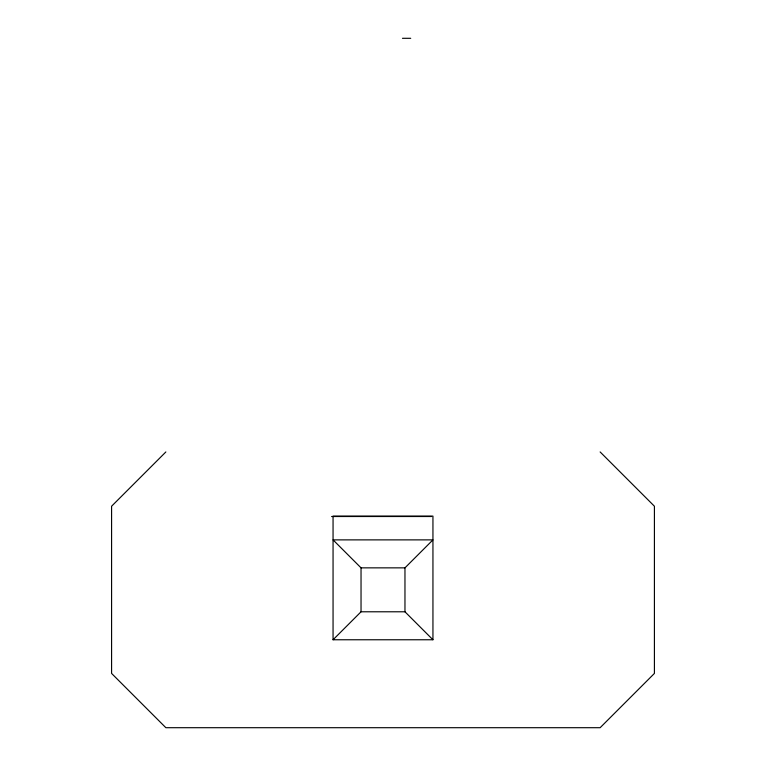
<?xml version="1.0" encoding="UTF-8"?>
<svg xmlns="http://www.w3.org/2000/svg" width="766" height="766" viewBox="0 0 766 766"><rect width="100%" height="100%" fill="white"/><g stroke="black" fill="none" stroke-linecap="round" stroke-linejoin="round"><path stroke-width="1.15" d="M165.868 451.94L111.587 506.221L111.587 673.419L165.868 727.7L600.132 727.7L654.413 673.419L654.413 506.221L600.132 451.94M333.057 639.763L361.035 611.785L361.035 567.855L333.057 539.877L432.943 539.877L404.965 567.855L404.965 611.785L432.943 639.763L333.057 639.763L333.057 516.102L432.943 516.102L432.943 639.763M402.466 38.3L410.72 38.3M331.592 516.514L431.478 516.514M361.035 567.855L404.965 567.855M361.035 611.785L404.965 611.785"/></g></svg>
